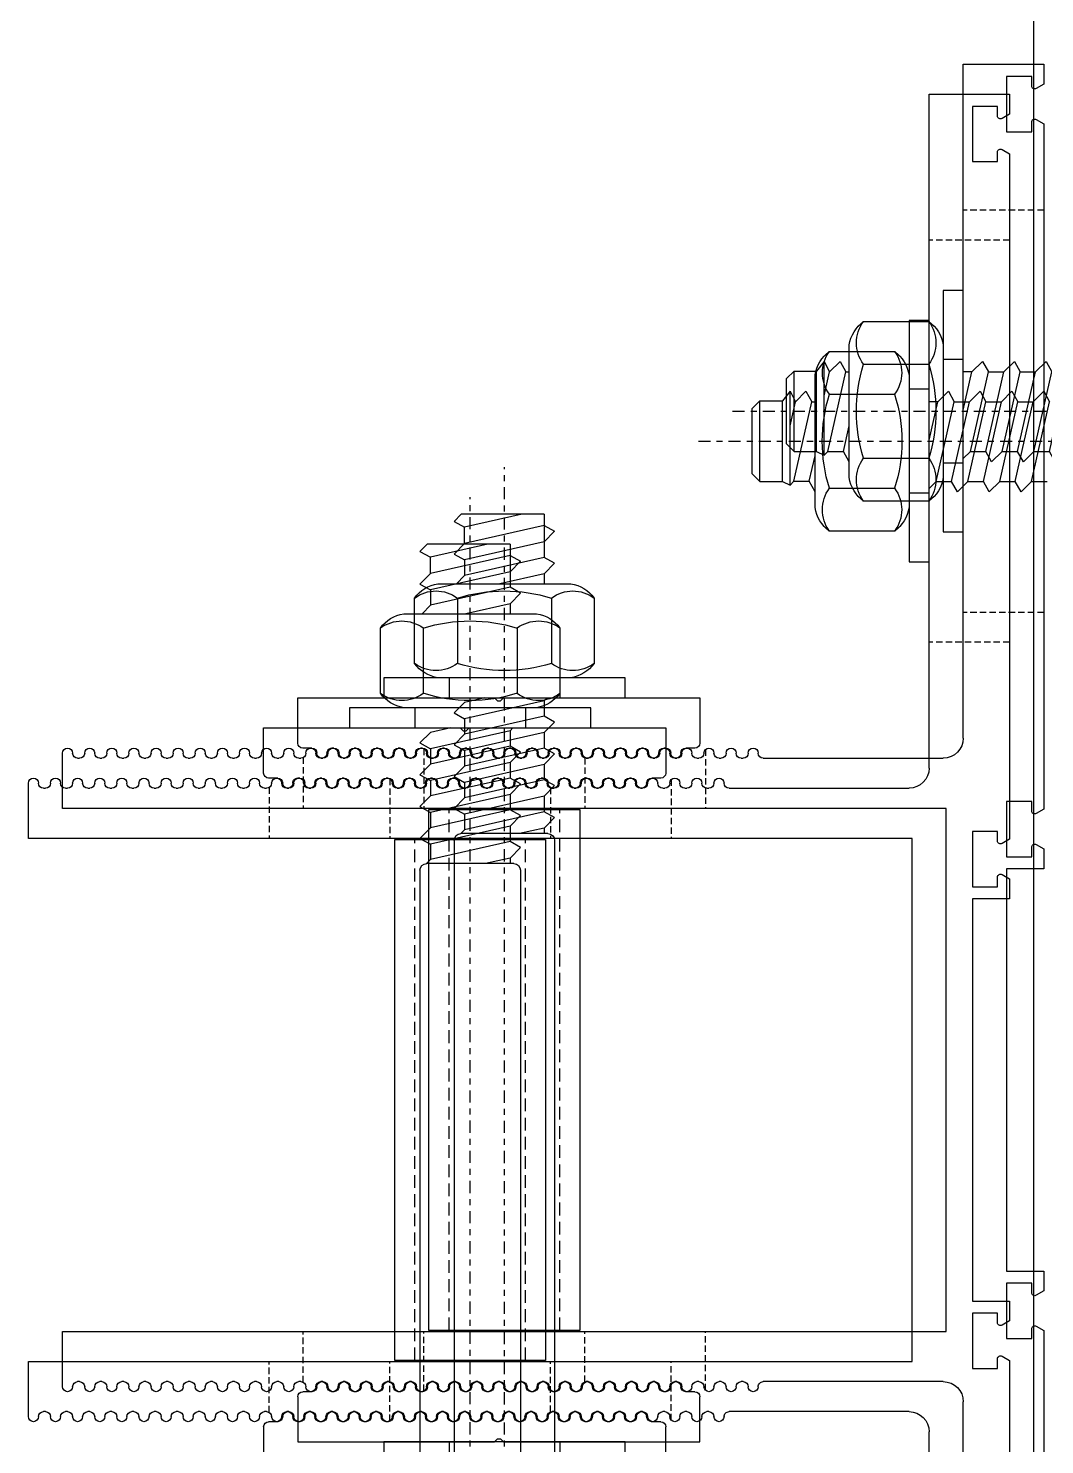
# Model space of a CAD drawing. Header units: inches. Extents: x 4821 to 127877, y 58012 to 433683.
# Drawn here: x 32971.8 to 33072.9, y 227800.3 to 227941.1 of the extents above; entities that cross this region are included whole.
import ezdxf
from ezdxf.xclip import XClip

# ---------------------------------------------------------------- set-up
doc = ezdxf.new("R2010")
doc.units = ezdxf.units.IN
doc.header["$MEASUREMENT"] = 0
doc.header["$XCLIPFRAME"] = 2
doc.linetypes.add('$1$Center', pattern=[29.999999, 12, -6, 6, -6])
doc.linetypes.add('$1$DASHED', pattern=[19.05, 12.7, -6.35])
for name, color, linetype in [('$1$BEAM', 2, 'Continuous'), ('A-FURN-FIXD', 10, 'Continuous'), ('A-WAL-CMU', 7, 'Continuous')]:
    doc.layers.add(name, color=color, linetype=linetype)

# ---------------------------------------------------------------- blocks, each defined once
blk = doc.blocks.new('$1$Fixed bracket Plan')
at = {"layer": 'A-FURN-FIXD'}
for p, q in [((8, 100), (0, 100)), ((0, 100), (0, 98.02)), ((8, 33), (8, 100)), ((1.2, 97.85), (1.2, 98.8)), ((1.2, 98.8), (3.7, 98.8)), ((3.7, 98.8), (3.7, 93.3)), ((0, 98.02), (0.75, 97.59)), ((0.75, 94.51), (0, 94.08)), ((0, 94.08), (0, 25.92)), ((1.2, 93.3), (1.2, 94.25)), ((3.7, 93.3), (1.2, 93.3)), ((8, 53.5), (8, 77.5)), ((8, 77.5), (10, 77.5)), ((10, 77.5), (10, 53.5)), ((-3.4, 70.46), (-3.98, 69.42)), ((-2.36, 69.42), (-3.4, 70.46)), ((-0.24, 70.46), (-0.82, 69.42)), ((0.81, 69.42), (-0.24, 70.46)), ((2.92, 70.46), (2.35, 69.42)), ((3.97, 69.42), (2.92, 70.46)), ((6.09, 70.46), (5.51, 69.42)), ((7.14, 69.42), (6.09, 70.46)), ((8, 70.66), (10, 70.66)), ((20.25, 70.46), (19.68, 69.42)), ((21.3, 69.42), (20.26, 70.46)), ((21.84, 70.46), (21.3, 69.42)), ((21.84, 61.13), (21.84, 70.46)), ((21.84, 70.46), (22.59, 69.5)), ((-2.19, 61.51), (-3.98, 69.42)), ((-0.57, 61.51), (-2.36, 69.42)), ((-0.82, 69.42), (-2.36, 69.42)), ((0.97, 61.51), (-0.82, 69.42)), ((2.6, 61.51), (0.81, 69.42)), ((2.35, 69.42), (0.81, 69.42)), ((4.14, 61.51), (2.35, 69.42)), ((5.76, 61.51), (3.97, 69.42)), ((5.51, 69.42), (3.97, 69.42)), ((7.3, 61.51), (5.51, 69.42)), ((8, 65.6), (7.14, 69.42)), ((7.14, 69.42), (8, 69.42)), ((17.92, 70.17), (11.43, 70.17)), ((19.68, 69.42), (19.35, 69.42)), ((21.47, 61.51), (19.68, 69.42)), ((21.84, 67.02), (21.3, 69.42)), ((22.59, 61.5), (22.59, 69.5)), ((24.84, 69.5), (22.59, 69.5)), ((24.84, 61.5), (24.84, 69.5)), ((24.84, 69.5), (25.59, 68.75)), ((25.59, 62.25), (25.59, 68.75)), ((19.92, 61.51), (19.35, 64.05)), ((24.84, 61.5), (25.59, 62.25)), ((-2.19, 61.51), (-3.73, 61.51)), ((-2.19, 61.51), (-1.14, 60.46)), ((-1.14, 60.46), (-0.57, 61.51)), ((0.97, 61.51), (-0.57, 61.51)), ((0.97, 61.51), (2.02, 60.46)), ((2.02, 60.46), (2.6, 61.51)), ((4.14, 61.51), (2.6, 61.51)), ((4.14, 61.51), (5.19, 60.46)), ((5.19, 60.46), (5.76, 61.51)), ((7.3, 61.51), (5.76, 61.51)), ((7.3, 61.51), (8, 60.81)), ((17.92, 60.82), (11.43, 60.82)), ((19.35, 60.46), (19.92, 61.51)), ((21.47, 61.51), (19.92, 61.51)), ((21.47, 61.51), (21.84, 61.13)), ((22.59, 61.5), (21.84, 61.13)), ((24.84, 61.5), (22.59, 61.5)), ((8, 60.34), (10, 60.34)), ((49.69, 55.26), (57.94, 55.26)), ((49.69, 55.26), (49.69, 54.13)), ((51.89, 55.26), (57.61, 53.96)), ((57.94, 55.26), (58.65, 54.54)), ((49.69, 54.13), (48.65, 53.56)), ((49.69, 52.51), (48.65, 53.56)), ((49.69, 54.13), (49.69, 52.5)), ((49.69, 54.13), (57.61, 52.34)), ((58.65, 54.54), (57.61, 53.96)), ((57.61, 52.34), (57.61, 53.96)), ((10, 53.5), (8, 53.5)), ((49.69, 52.51), (57.61, 50.72)), ((49.69, 52.51), (49.69, 50.97)), ((57.61, 52.34), (58.65, 51.29)), ((48.65, 50.39), (49.69, 50.97)), ((49.69, 50.97), (57.61, 49.18)), ((58.65, 51.29), (57.61, 50.72)), ((57.61, 50.72), (57.61, 49.18)), ((49.69, 49.34), (48.65, 50.39)), ((49.69, 49.34), (54.09, 48.35)), ((49.69, 49.34), (49.69, 48.35)), ((60.25, 48.35), (47.05, 48.35)), ((57.61, 49.18), (58.43, 48.35)), ((44.73, 46.92), (44.73, 40.43)), ((48.98, 46.92), (48.98, 40.43)), ((58.33, 46.92), (58.33, 40.43)), ((62.58, 40.43), (62.58, 46.92)), ((41.65, 37), (41.65, 39)), ((41.65, 39), (65.65, 39)), ((47.05, 39), (60.25, 39)), ((48.15, 39), (48.15, 37)), ((59.15, 39), (59.15, 37)), ((65.65, 39), (65.65, 37)), ((53.75, 37), (34.2, 37)), ((34.2, 37), (34.2, 32.5)), ((65.65, 37), (41.65, 37)), ((49.69, 36.71), (49.41, 37)), ((49.69, 36.71), (49.69, 35.17)), ((49.69, 36.71), (57.61, 34.92)), ((54.05, 36.7), (53.75, 37)), ((54.35, 36.7), (54.05, 36.7)), ((54.65, 37), (54.35, 36.7)), ((74.2, 37), (54.65, 37)), ((55.59, 37), (57.61, 36.55)), ((74.2, 32.5), (74.2, 37)), ((57.61, 36.55), (58.65, 35.5)), ((58.65, 35.5), (57.61, 34.92)), ((48.65, 34.59), (49.69, 35.17)), ((49.69, 33.55), (48.65, 34.59)), ((49.69, 35.17), (57.61, 33.38)), ((57.61, 34.92), (57.61, 33.38)), ((49.69, 33.55), (57.61, 31.76)), ((49.69, 33.55), (49.69, 32)), ((57.61, 33.38), (58.65, 32.33)), ((27.9, 31), (10, 31)), ((30.1, 31), (29.9, 31)), ((32.3, 31), (32.1, 31)), ((34.5, 31), (34.3, 31)), ((34.7, 32), (35.6, 32)), ((36.7, 31), (36.5, 31)), ((37.6, 32), (37.8, 32)), ((38.9, 31), (38.7, 31)), ((39.8, 32), (40, 32)), ((41.1, 31), (40.9, 31)), ((42, 32), (42.2, 32)), ((43.3, 31), (43.1, 31)), ((44.2, 32), (44.4, 32)), ((45.5, 31), (45.3, 31)), ((46.4, 32), (46.6, 32)), ((47.7, 31), (47.5, 31)), ((48.6, 32), (48.8, 32)), ((48.65, 31.43), (49.69, 32)), ((49.69, 30.38), (48.65, 31.43)), ((49.69, 32), (57.61, 30.22)), ((49.9, 31), (49.7, 31)), ((50.8, 32), (51, 32)), ((52.1, 31), (51.9, 31)), ((53, 32), (53.2, 32)), ((54.3, 31), (54.1, 31)), ((55.2, 32), (55.4, 32)), ((56.5, 31), (56.3, 31)), ((57.4, 32), (57.6, 32)), ((58.65, 32.33), (57.61, 31.76)), ((57.61, 31.76), (57.61, 30.22)), ((58.7, 31), (58.5, 31)), ((59.6, 32), (59.8, 32)), ((60.9, 31), (60.7, 31)), ((61.8, 32), (62, 32)), ((63.1, 31), (62.9, 31)), ((64, 32), (64.2, 32)), ((65.3, 31), (65.1, 31)), ((66.2, 32), (66.4, 32)), ((67.5, 31), (67.3, 31)), ((68.4, 32), (68.6, 32)), ((69.7, 31), (69.5, 31)), ((70.6, 32), (70.8, 32)), ((71.9, 31), (71.7, 31)), ((72.8, 32), (73.7, 32)), ((74.1, 31), (73.9, 31)), ((76.3, 31), (76.1, 31)), ((78.5, 31), (78.3, 31)), ((80.7, 31), (80.5, 31)), ((82.9, 31), (82.7, 31)), ((85.1, 31), (84.9, 31)), ((87.3, 31), (87.1, 31)), ((89.5, 31), (89.3, 31)), ((91.7, 31), (91.5, 31)), ((93.9, 31), (93.7, 31)), ((96.1, 31), (95.9, 31)), ((96.6, 31.5), (96.6, 31.5)), ((97.6, 26), (97.6, 31.5)), ((49.69, 30.38), (49.69, 28.84)), ((49.69, 30.38), (57.61, 28.59)), ((57.61, 30.22), (58.65, 29.17)), ((48.65, 28.27), (49.69, 28.84)), ((49.69, 27.22), (48.65, 28.27)), ((49.69, 28.84), (57.61, 27.05)), ((58.65, 29.17), (57.61, 28.59)), ((57.61, 28.59), (57.61, 27.05)), ((49.69, 27.22), (57.61, 25.43)), ((49.69, 27.22), (49.69, 25.68)), ((57.61, 27.05), (58.65, 26)), ((0, 25.92), (0.75, 25.49)), ((1.2, 25.75), (1.2, 26.7)), ((1.2, 26.7), (3.7, 26.7)), ((3.7, 26.7), (3.7, 21.2)), ((9.7, -26), (9.7, 26)), ((9.7, 26), (97.6, 26)), ((61.15, 25.9), (46.15, 25.9)), ((46.15, 25.9), (46.15, -25.9)), ((48.65, 25.1), (49.69, 25.68)), ((49.69, 25.68), (57.61, 23.89)), ((58.65, 26), (57.61, 25.43)), ((57.61, 25.43), (57.61, 23.89)), ((61.15, -25.9), (61.15, 25.9)), ((49.69, 24.05), (48.65, 25.1)), ((49.69, 24.05), (52.14, 23.5)), ((49.69, 24.05), (49.69, 23.5)), ((48.65, 22.83), (48.65, -38.58)), ((49.32, 23.5), (57.98, 23.5)), ((57.61, 23.89), (57.99, 23.5)), ((58.65, 22.83), (58.65, -38.58)), ((0.75, 22.41), (0, 21.98)), ((0, 21.98), (0, 20)), ((1.2, 21.2), (1.2, 22.15)), ((3.7, 21.2), (1.2, 21.2)), ((0, 20), (3.7, 20)), ((3.7, 20), (3.7, -20)), ((3.7, -20), (0, -20)), ((0, -20), (0, -21.98)), ((0, -21.98), (0.75, -22.41)), ((1.2, -22.15), (1.2, -21.2)), ((1.2, -21.2), (3.7, -21.2)), ((3.7, -21.2), (3.7, -26.7)), ((0.75, -25.49), (0, -25.92)), ((0, -25.92), (0, -94.08)), ((1.2, -26.7), (1.2, -25.75)), ((3.7, -26.7), (1.2, -26.7)), ((97.6, -26), (9.7, -26)), ((46.15, -25.9), (61.15, -25.9)), ((97.6, -31.5), (97.6, -26)), ((10, -31), (27.9, -31)), ((29.9, -31), (30.1, -31)), ((32.1, -31), (32.3, -31)), ((34.3, -31), (34.5, -31)), ((34.7, -32), (35.6, -32)), ((36.5, -31), (36.7, -31)), ((37.6, -32), (37.8, -32)), ((38.7, -31), (38.9, -31)), ((39.8, -32), (40, -32)), ((40.9, -31), (41.1, -31)), ((42, -32), (42.2, -32)), ((43.1, -31), (43.3, -31)), ((44.2, -32), (44.4, -32)), ((45.3, -31), (45.5, -31)), ((46.4, -32), (46.6, -32)), ((47.5, -31), (47.7, -31)), ((48.6, -32), (48.8, -32)), ((49.7, -31), (49.9, -31)), ((50.8, -32), (51, -32)), ((51.9, -31), (52.1, -31)), ((53, -32), (53.2, -32)), ((54.1, -31), (54.3, -31)), ((55.2, -32), (55.4, -32)), ((56.3, -31), (56.5, -31)), ((57.4, -32), (57.6, -32)), ((58.5, -31), (58.7, -31)), ((59.6, -32), (59.8, -32)), ((60.7, -31), (60.9, -31)), ((61.8, -32), (62, -32)), ((62.9, -31), (63.1, -31)), ((64, -32), (64.2, -32)), ((65.1, -31), (65.3, -31)), ((66.2, -32), (66.4, -32)), ((67.3, -31), (67.5, -31)), ((68.4, -32), (68.6, -32)), ((69.5, -31), (69.7, -31)), ((70.6, -32), (70.8, -32)), ((71.7, -31), (71.9, -31)), ((72.8, -32), (73.7, -32)), ((73.9, -31), (74.1, -31)), ((76.1, -31), (76.3, -31)), ((78.3, -31), (78.5, -31)), ((80.5, -31), (80.7, -31)), ((82.7, -31), (82.9, -31)), ((84.9, -31), (85.1, -31)), ((87.1, -31), (87.3, -31)), ((89.3, -31), (89.5, -31)), ((91.5, -31), (91.7, -31)), ((93.7, -31), (93.9, -31)), ((95.9, -31), (96.1, -31)), ((8, -100), (8, -33)), ((34.2, -37), (34.2, -32.5)), ((74.2, -32.5), (74.2, -37)), ((53.75, -37), (34.2, -37)), ((41.65, -39), (41.65, -37)), ((41.65, -37), (65.65, -37)), ((48.15, -37), (48.15, -39)), ((54.05, -36.7), (53.75, -37)), ((54.35, -36.7), (54.05, -36.7)), ((54.65, -37), (54.35, -36.7)), ((74.2, -37), (54.65, -37)), ((59.15, -37), (59.15, -39)), ((65.65, -37), (65.65, -39))]:
    blk.add_line(p, q, dxfattribs=at)
at = {"layer": 'A-FURN-FIXD', "linetype": '$1$DASHED', "ltscale": 0.05}
for p, q in [((0, 85.5), (8, 85.5)), ((0, 45.5), (8, 45.5)), ((33.65, 31.86), (33.65, 26)), ((45.65, 31.02), (45.65, 26)), ((61.65, 31.93), (61.65, 26)), ((73.65, 31.07), (73.65, 26)), ((33.65, -31.86), (33.65, -26)), ((45.65, -31.02), (45.65, -26)), ((61.65, -31.93), (61.65, -26)), ((73.65, -31.07), (73.65, -26))]:
    blk.add_line(p, q, dxfattribs=at)
at = {"layer": 'A-FURN-FIXD', "linetype": '$1$Center', "ltscale": 0.1}
for p, q in [((30.95, 65.5), (-75.79, 65.5)), ((53.65, -48.26), (53.65, 59.93))]:
    blk.add_line(p, q, dxfattribs=at)
at = {"layer": 'A-FURN-FIXD', "linetype": '$1$DASHED', "ltscale": 0.1}
for p, q in [((48.15, -25.9), (48.15, 25.9)), ((59.15, -25.9), (59.15, 25.9))]:
    blk.add_line(p, q, dxfattribs=at)
at = {"layer": 'A-FURN-FIXD'}
blk.add_lwpolyline([(11.43, 74.42, 0.202618), (10, 72.1), (10, 58.9, 0.202618), (11.43, 56.57), (17.92, 56.57, 0.202618), (19.35, 58.9), (19.35, 72.1, 0.202618), (17.92, 74.42)], format="xyb", close=True, dxfattribs=at)
for points in [[(11.43, 74.42, 0.330304), (11.43, 70.17, 0.151843), (11.43, 60.82, 0.330304), (11.43, 56.57)], [(17.92, 56.57, 0.330304), (17.92, 60.82, 0.151843), (17.92, 70.17, 0.330304), (17.92, 74.42)]]:
    blk.add_lwpolyline(points, format="xyb", dxfattribs=at)
for centre, radius, start, end in [((0.9, 97.85), 0.3, 240, 0), ((0.9, 94.25), 0.3, 360, 120), ((47.57, 44.89), 3.5, 98.6993, 144.5157), ((59.73, 44.89), 3.5, 35.4843, 81.3007), ((46.85, 44.06), 3.57, 53.4429, 126.5571), ((53.65, 31.88), 15.75, 72.7319, 107.2681), ((60.45, 44.06), 3.57, 53.4429, 126.5571), ((47.57, 42.46), 3.5, 215.4843, 261.3007), ((46.85, 43.29), 3.57, 233.4429, 306.5571), ((53.65, 55.47), 15.75, 252.7319, 287.2681), ((60.45, 43.29), 3.57, 233.4429, 306.5571), ((59.73, 42.46), 3.5, 278.6993, 324.5157), ((10, 33), 2, 180, 270), ((34.7, 32.5), 0.5, 180, 270), ((73.7, 32.5), 0.5, 270, 0), ((27.9, 31.5), 0.5, 270, 0), ((28.9, 31.5), 0.5, 0, 180), ((29.9, 31.5), 0.5, 180, 270), ((30.1, 31.5), 0.5, 270, 360), ((31.1, 31.5), 0.5, 0, 180), ((32.1, 31.5), 0.5, 180, 270), ((32.3, 31.5), 0.5, 270, 360), ((33.3, 31.5), 0.5, 0, 180), ((34.3, 31.5), 0.5, 180, 270), ((34.5, 31.5), 0.5, 270, 360), ((35.5, 31.5), 0.5, 0, 180), ((35.6, 31.5), 0.5, 0, 90), ((36.5, 31.5), 0.5, 180, 270), ((36.6, 31.5), 0.5, 180, 360), ((36.7, 31.5), 0.5, 270, 360), ((37.6, 31.5), 0.5, 90, 180), ((37.7, 31.5), 0.5, 0, 180), ((37.8, 31.5), 0.5, 0, 90), ((38.7, 31.5), 0.5, 180, 270), ((38.8, 31.5), 0.5, 180, 0), ((38.9, 31.5), 0.5, 270, 360), ((39.8, 31.5), 0.5, 90, 180), ((39.9, 31.5), 0.5, 0, 180), ((40, 31.5), 0.5, 0, 90), ((40.9, 31.5), 0.5, 180, 270), ((41, 31.5), 0.5, 180, 0), ((41.1, 31.5), 0.5, 270, 360), ((42, 31.5), 0.5, 90, 180), ((42.1, 31.5), 0.5, 0, 180), ((42.2, 31.5), 0.5, 0, 90), ((43.1, 31.5), 0.5, 180, 270), ((43.2, 31.5), 0.5, 180, 0), ((43.3, 31.5), 0.5, 270, 360), ((44.2, 31.5), 0.5, 90, 180), ((44.3, 31.5), 0.5, 0, 180), ((44.4, 31.5), 0.5, 0, 90), ((45.3, 31.5), 0.5, 180, 270), ((45.4, 31.5), 0.5, 180, 0), ((45.5, 31.5), 0.5, 270, 360), ((46.4, 31.5), 0.5, 90, 180), ((46.5, 31.5), 0.5, 0, 180), ((46.6, 31.5), 0.5, 0, 90), ((47.5, 31.5), 0.5, 180, 270), ((47.6, 31.5), 0.5, 180, 0), ((47.7, 31.5), 0.5, 270, 360), ((48.6, 31.5), 0.5, 90, 180), ((48.7, 31.5), 0.5, 0, 180), ((48.8, 31.5), 0.5, 0, 90), ((49.7, 31.5), 0.5, 180, 270), ((49.8, 31.5), 0.5, 180, 0), ((49.9, 31.5), 0.5, 270, 360), ((50.8, 31.5), 0.5, 90, 180), ((50.9, 31.5), 0.5, 0, 180), ((51, 31.5), 0.5, 0, 90), ((51.9, 31.5), 0.5, 180, 270), ((52, 31.5), 0.5, 180, 0), ((52.1, 31.5), 0.5, 270, 360), ((53, 31.5), 0.5, 90, 180), ((53.1, 31.5), 0.5, 0, 180), ((53.2, 31.5), 0.5, 0, 90), ((54.1, 31.5), 0.5, 180, 270), ((54.2, 31.5), 0.5, 180, 0), ((54.3, 31.5), 0.5, 270, 360), ((55.2, 31.5), 0.5, 90, 180), ((55.3, 31.5), 0.5, 0, 180), ((55.4, 31.5), 0.5, 0, 90), ((56.3, 31.5), 0.5, 180, 270), ((56.4, 31.5), 0.5, 180, 0), ((56.5, 31.5), 0.5, 270, 360), ((57.4, 31.5), 0.5, 90, 180), ((57.5, 31.5), 0.5, 0, 180), ((57.6, 31.5), 0.5, 0, 90), ((58.5, 31.5), 0.5, 180, 270), ((58.6, 31.5), 0.5, 180, 0), ((58.7, 31.5), 0.5, 270, 360), ((59.6, 31.5), 0.5, 90, 180), ((59.7, 31.5), 0.5, 0, 180), ((59.8, 31.5), 0.5, 0, 90), ((60.7, 31.5), 0.5, 180, 270), ((60.8, 31.5), 0.5, 180, 0), ((60.9, 31.5), 0.5, 270, 360), ((61.8, 31.5), 0.5, 90, 180), ((61.9, 31.5), 0.5, 0, 180), ((62, 31.5), 0.5, 0, 90), ((62.9, 31.5), 0.5, 180, 270), ((63, 31.5), 0.5, 180, 0), ((63.1, 31.5), 0.5, 270, 360), ((64, 31.5), 0.5, 90, 180), ((64.1, 31.5), 0.5, 0, 180), ((64.2, 31.5), 0.5, 0, 90), ((65.1, 31.5), 0.5, 180, 270), ((65.2, 31.5), 0.5, 180, 0), ((65.3, 31.5), 0.5, 270, 360), ((66.2, 31.5), 0.5, 90, 180), ((66.3, 31.5), 0.5, 0, 180), ((66.4, 31.5), 0.5, 0, 90), ((67.3, 31.5), 0.5, 180, 270), ((67.4, 31.5), 0.5, 180, 0), ((67.5, 31.5), 0.5, 270, 360), ((68.4, 31.5), 0.5, 90, 180), ((68.5, 31.5), 0.5, 0, 180), ((68.6, 31.5), 0.5, 0, 90), ((69.5, 31.5), 0.5, 180, 270), ((69.6, 31.5), 0.5, 180, 0), ((69.7, 31.5), 0.5, 270, 360), ((70.6, 31.5), 0.5, 90, 180), ((70.7, 31.5), 0.5, 0, 180), ((70.8, 31.5), 0.5, 360, 90), ((71.7, 31.5), 0.5, 180, 270), ((71.8, 31.5), 0.5, 180, 0), ((71.9, 31.5), 0.5, 270, 360), ((72.8, 31.5), 0.5, 90, 180), ((72.9, 31.5), 0.5, 0, 180), ((73.9, 31.5), 0.5, 180, 270), ((74.1, 31.5), 0.5, 270, 360), ((75.1, 31.5), 0.5, 0, 180), ((76.1, 31.5), 0.5, 180, 270), ((76.3, 31.5), 0.5, 270, 360), ((77.3, 31.5), 0.5, 0, 180), ((78.3, 31.5), 0.5, 180, 270), ((78.5, 31.5), 0.5, 270, 360), ((79.5, 31.5), 0.5, 0, 180), ((80.5, 31.5), 0.5, 180, 270), ((80.7, 31.5), 0.5, 270, 360), ((81.7, 31.5), 0.5, 0, 180), ((82.7, 31.5), 0.5, 180, 270), ((82.9, 31.5), 0.5, 270, 360), ((83.9, 31.5), 0.5, 0, 180), ((84.9, 31.5), 0.5, 180, 270), ((85.1, 31.5), 0.5, 270, 360), ((86.1, 31.5), 0.5, 0, 180), ((87.1, 31.5), 0.5, 180, 270), ((87.3, 31.5), 0.5, 270, 360), ((88.3, 31.5), 0.5, 0, 180), ((89.3, 31.5), 0.5, 180, 270), ((89.5, 31.5), 0.5, 270, 360), ((90.5, 31.5), 0.5, 0, 180), ((91.5, 31.5), 0.5, 180, 270), ((91.7, 31.5), 0.5, 270, 360), ((92.7, 31.5), 0.5, 0, 180), ((93.7, 31.5), 0.5, 180, 270), ((93.9, 31.5), 0.5, 270, 360), ((94.9, 31.5), 0.5, 0, 180), ((95.9, 31.5), 0.5, 180, 270), ((96.1, 31.5), 0.5, 270, 360), ((97.1, 31.5), 0.5, 0, 180), ((0.9, 25.75), 0.3, 240, 0), ((49.32, 22.83), 0.667, 90, 180), ((57.98, 22.83), 0.667, 0, 90), ((0.9, 22.15), 0.3, 360, 120), ((0.9, -22.15), 0.3, 240, 0), ((0.9, -25.75), 0.3, 360, 120), ((10, -33), 2, 90, 180), ((27.9, -31.5), 0.5, 360, 90), ((28.9, -31.5), 0.5, 180, 0), ((29.9, -31.5), 0.5, 90, 180), ((30.1, -31.5), 0.5, 0, 90), ((31.1, -31.5), 0.5, 180, 0), ((32.1, -31.5), 0.5, 90, 180), ((32.3, -31.5), 0.5, 0, 90), ((33.3, -31.5), 0.5, 180, 0), ((34.3, -31.5), 0.5, 90, 180), ((34.7, -32.5), 0.5, 90, 180), ((34.5, -31.5), 0.5, 0, 90), ((35.5, -31.5), 0.5, 180, 0), ((35.6, -31.5), 0.5, 270, 0), ((36.5, -31.5), 0.5, 90, 180), ((36.6, -31.5), 0.5, 0, 180), ((36.7, -31.5), 0.5, 0, 90), ((37.6, -31.5), 0.5, 180, 270), ((37.7, -31.5), 0.5, 180, 0), ((37.8, -31.5), 0.5, 270, 0), ((38.7, -31.5), 0.5, 90, 180), ((38.8, -31.5), 0.5, 0, 180), ((38.9, -31.5), 0.5, 0, 90), ((39.8, -31.5), 0.5, 180, 270), ((39.9, -31.5), 0.5, 180, 0), ((40, -31.5), 0.5, 270, 0), ((40.9, -31.5), 0.5, 90, 180), ((41, -31.5), 0.5, 0, 180), ((41.1, -31.5), 0.5, 0, 90), ((42, -31.5), 0.5, 180, 270), ((42.1, -31.5), 0.5, 180, 0), ((42.2, -31.5), 0.5, 270, 0), ((43.1, -31.5), 0.5, 90, 180), ((43.2, -31.5), 0.5, 0, 180), ((43.3, -31.5), 0.5, 0, 90), ((44.2, -31.5), 0.5, 180, 270), ((44.3, -31.5), 0.5, 180, 0), ((44.4, -31.5), 0.5, 270, 0), ((45.3, -31.5), 0.5, 90, 180), ((45.4, -31.5), 0.5, 0, 180), ((45.5, -31.5), 0.5, 0, 90), ((46.4, -31.5), 0.5, 180, 270), ((46.5, -31.5), 0.5, 180, 0), ((46.6, -31.5), 0.5, 270, 0), ((47.5, -31.5), 0.5, 90, 180), ((47.6, -31.5), 0.5, 0, 180), ((47.7, -31.5), 0.5, 0, 90), ((48.6, -31.5), 0.5, 180, 270), ((48.7, -31.5), 0.5, 180, 0), ((48.8, -31.5), 0.5, 270, 0), ((49.7, -31.5), 0.5, 90, 180), ((49.8, -31.5), 0.5, 0, 180), ((49.9, -31.5), 0.5, 0, 90), ((50.8, -31.5), 0.5, 180, 270), ((50.9, -31.5), 0.5, 180, 0), ((51, -31.5), 0.5, 270, 0), ((51.9, -31.5), 0.5, 90, 180), ((52, -31.5), 0.5, 0, 180), ((52.1, -31.5), 0.5, 0, 90), ((53, -31.5), 0.5, 180, 270), ((53.1, -31.5), 0.5, 180, 0), ((53.2, -31.5), 0.5, 270, 0), ((54.1, -31.5), 0.5, 90, 180), ((54.2, -31.5), 0.5, 0, 180), ((54.3, -31.5), 0.5, 0, 90), ((55.2, -31.5), 0.5, 180, 270), ((55.3, -31.5), 0.5, 180, 0), ((55.4, -31.5), 0.5, 270, 0), ((56.3, -31.5), 0.5, 90, 180), ((56.4, -31.5), 0.5, 0, 180), ((56.5, -31.5), 0.5, 0, 90), ((57.4, -31.5), 0.5, 180, 270), ((57.5, -31.5), 0.5, 180, 0), ((57.6, -31.5), 0.5, 270, 0), ((58.5, -31.5), 0.5, 90, 180), ((58.6, -31.5), 0.5, 0, 180), ((58.7, -31.5), 0.5, 0, 90), ((59.6, -31.5), 0.5, 180, 270), ((59.7, -31.5), 0.5, 180, 0), ((59.8, -31.5), 0.5, 270, 0), ((60.7, -31.5), 0.5, 90, 180), ((60.8, -31.5), 0.5, 0, 180), ((60.9, -31.5), 0.5, 0, 90), ((61.8, -31.5), 0.5, 180, 270), ((61.9, -31.5), 0.5, 180, 0), ((62, -31.5), 0.5, 270, 0), ((62.9, -31.5), 0.5, 90, 180), ((63, -31.5), 0.5, 0, 180), ((63.1, -31.5), 0.5, 0, 90), ((64, -31.5), 0.5, 180, 270), ((64.1, -31.5), 0.5, 180, 0), ((64.2, -31.5), 0.5, 270, 0), ((65.1, -31.5), 0.5, 90, 180), ((65.2, -31.5), 0.5, 0, 180), ((65.3, -31.5), 0.5, 0, 90), ((66.2, -31.5), 0.5, 180, 270), ((66.3, -31.5), 0.5, 180, 0), ((66.4, -31.5), 0.5, 270, 0), ((67.3, -31.5), 0.5, 90, 180), ((67.4, -31.5), 0.5, 0, 180), ((67.5, -31.5), 0.5, 0, 90), ((68.4, -31.5), 0.5, 180, 270), ((68.5, -31.5), 0.5, 180, 0), ((68.6, -31.5), 0.5, 270, 360), ((69.5, -31.5), 0.5, 90, 180), ((69.6, -31.5), 0.5, 0, 180), ((69.7, -31.5), 0.5, 0, 90), ((70.6, -31.5), 0.5, 180, 270), ((70.7, -31.5), 0.5, 180, 0), ((70.8, -31.5), 0.5, 270, 0), ((71.7, -31.5), 0.5, 90, 180), ((71.8, -31.5), 0.5, 0, 180), ((71.9, -31.5), 0.5, 0, 90), ((72.8, -31.5), 0.5, 180, 270), ((72.9, -31.5), 0.5, 180, 0), ((73.9, -31.5), 0.5, 90, 180), ((73.7, -32.5), 0.5, 0, 90), ((74.1, -31.5), 0.5, 0, 90), ((75.1, -31.5), 0.5, 180, 0), ((76.1, -31.5), 0.5, 90, 180), ((76.3, -31.5), 0.5, 0, 90), ((77.3, -31.5), 0.5, 180, 0), ((78.3, -31.5), 0.5, 90, 180), ((78.5, -31.5), 0.5, 0, 90), ((79.5, -31.5), 0.5, 180, 0), ((80.5, -31.5), 0.5, 90, 180), ((80.7, -31.5), 0.5, 0, 90), ((81.7, -31.5), 0.5, 180, 0), ((82.7, -31.5), 0.5, 90, 180), ((82.9, -31.5), 0.5, 0, 90), ((83.9, -31.5), 0.5, 180, 0), ((84.9, -31.5), 0.5, 90, 180), ((85.1, -31.5), 0.5, 0, 90), ((86.1, -31.5), 0.5, 180, 0), ((87.1, -31.5), 0.5, 90, 180), ((87.3, -31.5), 0.5, 0, 90), ((88.3, -31.5), 0.5, 180, 0), ((89.3, -31.5), 0.5, 90, 180), ((89.5, -31.5), 0.5, 0, 90), ((90.5, -31.5), 0.5, 180, 0), ((91.5, -31.5), 0.5, 90, 180), ((91.7, -31.5), 0.5, 0, 90), ((92.7, -31.5), 0.5, 180, 0), ((93.7, -31.5), 0.5, 90, 180), ((93.9, -31.5), 0.5, 0, 90), ((94.9, -31.5), 0.5, 180, 0), ((95.9, -31.5), 0.5, 90, 180), ((96.1, -31.5), 0.5, 0, 90), ((97.1, -31.5), 0.5, 180, 0)]:
    blk.add_arc(centre, radius, start, end, dxfattribs=at)
blk = doc.blocks.new('FIRST SLAB EDGE')
at = {"layer": 'A-WAL-CMU'}
blk.add_line((1200672.34, -1728513.46), (1200672.34, -1723163.52), dxfattribs=at)
at = {"layer": '$1$BEAM', "extrusion": (5.69003e-07, 1.56101e-06, 1), "rotation": 0.0002189598665623592}
blk.add_blockref('$1$Fixed bracket Plan', (1200674.76, -1725835.9, -2.01), dxfattribs=at)

msp = doc.modelspace()

# ---------------------------------------------------------------- block references
at = {"layer": 'A-WAL-CMU'}
ref = msp.add_blockref('FIRST SLAB EDGE', (1233747.59, 1953673.46), dxfattribs=dict(at, xscale=-1))
XClip(ref).set_block_clipping_path([(1196236.1121028436, -1729554.8924368375), (1201281.1159926755, -1720979.7328682605)])
ref = msp.add_blockref('FIRST SLAB EDGE', (1233744.19, 1953670.48), dxfattribs=dict(at, xscale=-1))
XClip(ref).set_block_clipping_path([(1196236.1121028436, -1729554.8924368375), (1201281.1159926755, -1720979.7328682605)])

doc.saveas('drawing.dxf')
